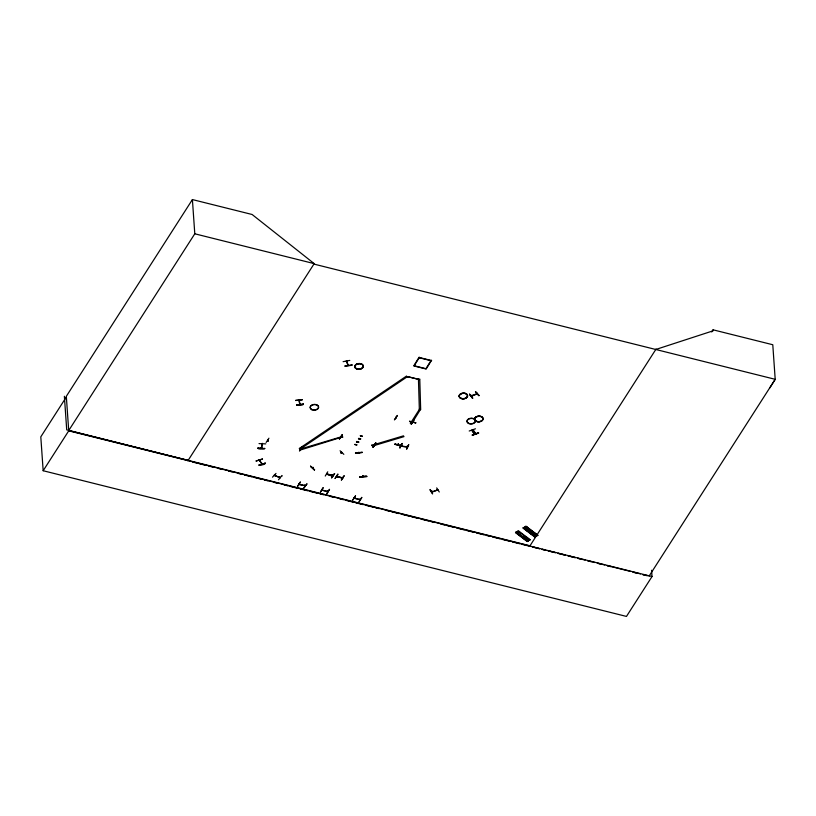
<?xml version="1.0" encoding="UTF-8"?>
<svg xmlns="http://www.w3.org/2000/svg" width="816" height="816" viewBox="0 0 816 816"><rect width="100%" height="100%" fill="white"/><g stroke="black" fill="none" stroke-linecap="round" stroke-linejoin="round"><path stroke-width="1.22" d="M298.901 400.299L299.819 404.624L299.696 403.685M299.666 404.236L299.931 403.655M262.446 443.435L261.569 448.321M363.028 476.146L362.957 475.687M261.844 463.315L261.967 463.835M312.589 468.047C314.16 467.129 312.232 469.139 312.589 467.507M341.7 452.135L341.261 453.064L341.547 452.156M341.812 452.798L341.221 452.87M298.942 400.268L298.921 399.707M300.094 404.563L299.217 400.228M407.521 446.413C406.735 448.168 395.872 444.771 395.005 443.863M395.005 444.139L401.35 445.301M274.319 475.075L279.868 477.799M359.081 453.298L358.734 452.441M363.079 476.575L362.794 476.116M397.31 415.711L394.414 419.893L397.29 415.426M259.019 443.608L265.781 443.873M262.211 443.965L261.242 448.392L261.232 447.494M261.528 448.321L261.599 447.515M431.368 491.762L432.072 491.558M437.254 490.294C438.845 488.437 430.838 493.741 431.562 491.395M437.815 490.141L437.549 489.467M471.842 395.576L471.434 396.301L471.383 395.791M398.167 444.016L398.239 444.965L398.483 444.037M469.557 394.057L472.556 398.239M472.811 398.096L469.526 394.291L472.525 398.279M471.74 430.389L474.667 434.316M432.551 493.619L430.226 489.478M275.992 473.402L272.493 477.176M401.921 443.629L399.769 448.015L402.237 443.435M401.89 443.659L400.105 447.79M401.798 445.383L401.717 446.117L401.921 445.597M406.98 446.362L406.99 447.066L407.072 446.332M408.673 444.598L406.572 449.228L408.745 444.842M297.575 486.418L300.359 481.981M300.319 482.205L297.605 486.193M342.434 434.775L339.395 438.957L342.475 434.551M325.247 476.054L327.746 471.801M320.453 492.14L323.238 487.693M335.08 478.533L337.844 474.32M352.736 500.198L355.49 495.985M473.433 432.123L474.116 431.888M530.012 539.692L527.207 541.549L515.508 532.624L518.537 530.849L530.176 539.825M515.906 532.389L527.605 541.324L528.125 540.998L516.202 532.001L528.115 541.018M517.803 531.073L529.717 540.09M523.607 527.789L523.433 527.891M537.571 535.174L536.877 535.786L525.167 526.861L537.785 535.265L526.085 526.32L523.056 528.085L534.776 537.02L537.795 535.245M535.286 536.724L523.76 527.473M651.586 570.262L652.025 576.535L626.464 616.427L43.166 470.73L68.728 430.838L66.32 396.321L192.403 199.573L252.103 214.486L314.201 263.629L313.915 264.088L775.2 379.318L772.783 344.74L713.072 329.817L711.705 331.959M769.804 387.896L775.2 379.318L649.118 576.065M66.361 396.953L40.8 436.856L43.166 470.73M192.403 199.573L194.789 233.794L68.717 430.552L530.002 545.782M187.833 460.846L314.201 263.629M313.997 264.109L314.293 263.65L194.789 233.794M431.562 360.274L426.156 369.016L413.722 365.915L419.128 357.173M431.062 360.427L425.962 368.699L414.222 365.762L419.322 357.49M420.526 409.336L411.519 423.851L410.315 423.545L419.342 409.448L418.445 379.093M656.084 349.024L529.706 546.241L522.301 544.394M332.122 475.381L327.226 474.3L327.389 473.78M341.965 477.839L337.141 476.534M396.056 417.231L396.086 417.721M413.936 419.587L411.397 424.136M266.149 442.425L268.943 438.192M267.505 440.161L268.066 440.844L268.301 440.334M300.645 448.474C300.553 449.259 300.166 449.147 300.88 448.331M302.226 446.505L299.492 451.013L302.267 446.546M306.918 483.919L303.827 488.06L306.918 483.929M339.395 438.967L342.169 434.724M341.037 436.529L341.17 437.101L341.282 436.366M341.578 436.693L341.669 437.213L341.822 436.693M322.942 487.866L320.494 491.915M322.381 490.324L322.483 489.62L322.432 490.355L321.841 490.161M327.471 490.936L327.451 491.64L328.032 491.079M329.44 489.274L326.706 493.772L329.542 489.539M373.881 444.506L373.759 445.24L374.309 444.618M375.758 442.874L373.024 447.372L375.799 442.904M373.075 447.341L375.829 443.119M354.348 497.576L354.134 498.25M354.776 497.678L354.817 498.403L354.226 498.076M409.54 421.505L415.895 422.851L409.54 421.219M361.733 497.342L358.999 501.84L361.835 497.607M398.3 444.475L397.984 444.302M412.57 421.352L412.437 422.79L412.712 421.821M326.849 473.453C326.237 474.81 333.581 476.921 332.887 475.055M342.628 477.431L342.638 478.166L336.692 475.912M331.49 477.727L334.601 473.586L331.571 477.707M334.591 473.566L331.837 477.799M344.148 475.932L341.333 480.185L344.077 475.687M259.498 460.183L259.825 460.591M261.65 463.896L261.63 463.386M398.32 444.934L398.259 443.986M274.808 475.3L274.941 475.83L274.992 475.096M279.633 476.952L280.01 477.819L279.837 477.299M282.254 475.922L281.918 475.524L278.511 479.798M516.191 532.114L527.891 541.039M523.229 527.881L534.939 536.806L535.684 536.469L523.943 527.595M471.628 395.423L471.903 396.107L471.719 395.444M346.372 361.335L348.065 365.466M395.964 417.251L396.25 417.986L396.27 417.282M312.599 467.986L312.569 467.486M342.7 436.886L300.645 449.922L299.258 448.535L406.541 376.043M300.104 448.443L300.166 449.126L407.449 376.635M346.372 361.243L346.341 360.754M407.561 446.474L407.663 446.974L401.074 445.954L394.873 444.363M476.544 393.965L477.176 393.404M524.443 528.686L527.065 527.146M516.895 533.215L519.506 531.675M529.543 532.573L532.154 531.032M521.985 537.101L524.596 535.561M530.726 533.48L533.338 531.94M523.178 538.009L525.79 536.469M531.787 534.276L534.398 532.746M524.229 538.805L526.84 537.275M525.422 539.713L528.034 538.183M532.97 535.184L535.582 533.654M526.208 540.314L528.829 538.784M533.766 535.786L536.377 534.256M267.628 440.518L268.321 440.691L267.536 440.66M341.608 437.182L341.72 436.478M299.054 484.296L299.727 484.429M305.113 485.306L305.153 486.02L304.725 485.693M322.055 489.508L321.994 490.028L328.063 491.579M327.44 491.416L327.563 490.916M359.734 499.484L360.325 499.147M360.264 499.79L354.195 498.239L354.185 497.587M312.722 468.17L313.109 467.405M343.832 454.339L340.078 450.769M359.071 453.359L358.958 452.37M475.514 391.935L479.125 395.607L475.493 391.649M477.095 393.771L471.128 395.689M313.048 467.782L312.946 467.293M280.041 477.625L274.513 475.422L275.043 475.636M267.699 440.528L267.76 440.008M300.727 448.963L300.778 448.259M341.659 437.192L341.068 437.019M373.82 445.026L374.411 444.689M374.258 445.332L374.177 444.832M321.902 489.518L321.932 490.232L328.001 491.752L327.991 491.018M354.287 498.097L360.417 499.657M342.2 477.319L342.638 478.166L336.478 476.585L337.232 476.238M469.21 431.011L475.453 428.798M472.229 434.918C491.66 428.788 459.49 439.926 478.37 432.755M341.323 453.074L341.363 452.533M655.789 349.483L713.143 330.806L713.072 329.817M256.122 460.989L262.477 458.929M256.132 460.979L262.487 459.122M258.896 464.967C258.57 465.65 266.261 464.692 265.139 462.968M300.166 449.126L342.241 436.519L342.72 437.315M371.912 445.301L403.471 435.846L403.961 436.642L372.402 446.097L371.892 444.883M436.672 487.907L439.283 491.977M429.889 489.865L432.572 493.894M431.593 491.885L437.753 490.13L437.702 489.467M274.543 475.453L274.604 474.943M412.468 422.749L412.355 421.301M343.108 361.672L349.748 360.417M344.944 366.2C358.693 363.191 350.411 366.251 344.923 365.925M473.749 432.449L474.045 431.909M295.678 400.319L302.43 399.769L295.688 400.513M296.555 404.746C296.157 405.287 304.052 405.878 303.277 403.91M362.202 452.248L355.46 452.992L362.243 452.513M362.233 452.411L355.501 453.247M359.581 477.044C373.238 475.259 365.282 477.707 359.56 476.738M359.581 477.013L366.302 475.993M326.696 473.464L326.675 474.157L326.665 473.627L332.734 475.718L332.785 474.973M418.475 379.511L419.761 379.022M419.322 409.03L420.668 409.387L419.791 379.45M475.565 391.864L478.788 395.74M473.096 429.899L475.993 433.857M472.852 429.981L475.636 433.714M300.37 448.667L300.349 448.147M304.654 485.704L304.684 485.194M327.889 491.732L327.859 491.232M332.377 475.381L332.357 474.861M336.712 476.422L336.539 475.922M346.596 361.192L348.371 365.435L348.218 364.579M360.172 499.82L360.284 499.086M342.23 477.819L342.047 477.472M342.577 478.176L342.485 477.646M259.529 460.224L262.171 464.182L262.12 463.621M259.519 460.652L259.468 459.683M261.803 464.222L261.824 463.417M419.149 357.459L431.582 360.56M419.342 357.775L431.083 360.713M407.347 376.645L408.071 376.829M418.455 379.42L419.179 379.603M419.342 409.448L420.556 409.754M68.728 430.838L652.025 576.535M192.77 462.07L196.472 462.998M198.941 463.621L206.346 465.467M208.814 466.079L212.517 467.007M218.688 468.547L222.391 469.475M228.562 471.016L232.264 471.944M238.435 473.484L242.138 474.412M244.606 475.024L252.011 476.87M254.48 477.493L261.885 479.339M264.353 479.961L268.056 480.879M274.227 482.419L277.93 483.347M284.101 484.888L287.803 485.816M290.272 486.428L297.677 488.284M300.145 488.896L307.55 490.742M310.019 491.365L317.424 493.211M319.892 493.833L323.595 494.751M329.766 496.301L333.469 497.219M339.64 498.76L343.342 499.688M345.811 500.3L353.216 502.156M355.684 502.768L363.089 504.625M365.558 505.237L372.963 507.083M375.431 507.705L379.134 508.633M385.305 510.173L389.008 511.091M391.476 511.714L398.881 513.56M401.35 514.182L408.755 516.028M411.223 516.64L418.628 518.497M421.097 519.109L428.502 520.965M430.97 521.577L434.673 522.505M440.844 524.045L444.547 524.974M447.015 525.586L454.42 527.432M456.889 528.054L464.294 529.9M466.762 530.522L474.167 532.369M476.636 532.981L484.041 534.837M486.509 535.449L490.212 536.377M492.68 536.989L500.086 538.846M502.554 539.458L509.959 541.304M512.428 541.926L519.833 543.772M548.168 550.851L555.563 552.697L548.158 550.882M558.022 553.309L565.406 555.155M575.26 557.624L567.875 555.778L575.219 557.685M577.718 558.236L585.103 560.082M594.956 562.54L587.571 560.694L591.202 561.704M597.414 563.152L604.799 564.998M607.267 565.61L630.656 571.455M633.114 572.077L640.499 573.913M642.967 574.535L647.894 575.759M188.129 460.377L66.718 429.859L64.372 396.27M558.001 553.35L565.376 555.206M577.677 558.297L581.369 559.225M597.353 563.244L601.045 564.172M607.196 565.723L610.888 566.651M633.022 572.21L636.715 573.138M642.865 574.688L646.558 575.617M409.55 421.403L415.742 422.79M341.231 436.886L341.782 437.009M300.88 448.769L300.247 448.851M413.998 419.842L411.203 423.81M346.616 361.243L346.565 360.703M534.949 536.693L523.25 527.768L535.337 536.693M358.805 453.329L358.724 452.401M341.139 437.06L341.129 436.376M267.607 440.701L267.597 440.018M359.754 499.688L359.611 499.28M279.439 477.615L279.48 477.085M406.572 376.462L407.48 377.063M537.734 535.296L525.871 526.238L525.341 526.657L537.05 535.582L525.361 526.544M515.681 532.409L527.432 541.304M261.844 464.212L259.253 459.755M346.494 361.641L346.463 361.141M362.783 476.564L362.722 475.718M337.161 476.085L337.008 476.748L336.988 476.228M337.059 476.228L337.13 476.758L337.12 476.024M327.318 473.627L327.257 474.259L327.277 473.566M477.064 393.271L477.115 393.995L471.271 396.311L471.22 395.597M476.901 393.281L476.952 393.802M476.656 393.649L476.707 394.159L476.411 393.679M476.493 393.455L476.554 394.169M437.223 489.804L437.203 490.324L437.101 489.59M432.052 491.201L432.052 491.783L431.888 491.059M431.44 491.181L431.45 491.905M412.274 421.464L412.223 422.729M401.197 445.332L401.268 446.046L401.115 445.475M373.789 444.536L373.759 445.24L373.687 444.679M348.126 364.548L348.106 365.517L347.902 364.599M346.79 361.07L346.79 361.672M355.531 495.761L352.777 499.984M341.261 453.064L341.18 452.37L341.129 452.941M337.885 474.096L335.121 478.309M332.265 474.892L332.234 475.595L332.163 475.034M314.578 469.598L314.293 470.036L310.58 466.12M312.763 467.66L312.824 468.18M300.013 403.696L300.053 404.603M299.156 399.677L299.278 400.666M305.153 485.367L305.255 485.877L299.115 484.316L299.176 483.796M304.96 485.54L298.962 484.469L299.013 483.806M304.592 485.224L304.439 485.5M300.257 448.178L300.227 448.871M299.605 483.898L299.645 484.622L299.543 484.112M274.441 474.932L274.615 475.453M268.189 440.12L268.229 440.834M268.046 440.334L268.066 440.844M264.69 448.321C265.169 448.861 257.387 449.912 257.989 447.923M262.222 443.414L262.375 444.424M262.13 443.506L262.14 444.404M261.538 447.464L261.487 448.361L261.314 447.454M259.774 460.03L259.794 460.632M259.59 459.755L259.763 460.591M358.459 442.435A4.233 2.856 32.7 0 1 356.449 441.925M360.58 439.181A4.294 2.887 32.7 0 1 358.55 438.682M360.784 438.794A4.233 2.856 32.7 0 1 358.775 438.294M360.335 435.846A4.213 2.836 32.7 0 0 362.335 436.346A4.243 2.856 32.7 0 1 360.376 435.795M356.786 445.046A4.233 2.856 32.7 0 1 354.776 444.547M358.795 441.915A4.233 2.856 32.7 0 1 356.786 441.405M360.448 439.324A4.233 2.856 32.7 0 1 358.438 438.814M358.693 442.139A4.294 2.887 32.7 0 1 356.653 441.629M358.591 442.292A4.294 2.887 32.7 0 1 356.551 441.793M356.949 444.761A4.223 2.836 32.7 0 1 354.95 444.261M362.447 436.183A4.223 2.836 32.7 0 1 360.448 435.683M257.999 448.157L264.7 448.606L257.999 448.157M310.559 466.354L314.537 469.853L310.559 466.354M472.036 430.226L474.892 434.234L472.036 430.226M408.092 376.768L418.455 379.297L408.092 376.768M265.169 463.213L258.937 465.242L265.18 463.243M303.297 404.155L296.575 405.032L303.307 404.185M539.56 548.699L532.165 546.853L539.549 548.719M545.71 550.239L542.018 549.321L545.7 550.259M311.753 409.673A4.233 2.805 -4 0 0 318.566 407.633A4.233 2.805 -4 0 0 312.844 404.828A4.233 2.805 -4 0 0 311.753 409.673M311.753 409.459A4.223 2.785 -4 0 0 318.536 407.419A4.223 2.785 -4 0 0 312.834 404.634A4.223 2.785 -4 0 0 311.753 409.459M356.398 368.771A4.233 2.805 -4 0 0 363.222 366.731A4.233 2.805 -4 0 0 357.49 363.926A4.233 2.805 -4 0 0 356.398 368.771A4.233 2.805 -4 0 0 363.222 366.741A4.233 2.805 -4 0 0 357.49 363.936A4.233 2.805 -4 0 0 356.398 368.781M356.398 368.557A4.223 2.785 -4 0 0 363.191 366.517A4.223 2.785 -4 0 0 357.479 363.732A4.223 2.785 -4 0 0 356.398 368.557M460.744 398.351A4.223 2.785 -4 0 0 467.537 396.321A4.223 2.785 -4 0 0 461.836 393.526A4.223 2.795 -4 0 0 460.744 398.361A4.223 2.795 -4 0 0 467.548 396.321A4.223 2.795 -4 0 0 461.825 393.526A4.223 2.785 -4 0 0 460.744 398.351M460.734 398.137A4.223 2.785 -4 0 0 467.527 396.097A4.223 2.785 -4 0 0 461.815 393.302A4.223 2.785 -4 0 0 460.734 398.137M468.598 423.494A4.223 2.785 -4 0 0 475.391 421.464A4.223 2.785 -4 0 0 469.69 418.669A4.223 2.785 -4 0 0 468.598 423.494M468.588 423.28A4.223 2.785 -4 0 0 475.381 421.24A4.223 2.785 -4 0 0 469.669 418.455A4.223 2.785 -4 0 0 468.588 423.28M476.197 421.209A4.223 2.785 -4 0 0 482.99 419.169A4.223 2.785 -4 0 0 477.278 416.364A4.223 2.785 -4 0 0 476.197 421.189A4.223 2.785 -4 0 0 482.99 419.159A4.223 2.785 -4 0 0 477.289 416.374A4.223 2.785 -4 0 0 476.197 421.209M476.218 421.413A4.223 2.785 -4 0 0 483.001 419.373A4.223 2.785 -4 0 0 477.299 416.588A4.223 2.785 -4 0 0 476.218 421.413"/></g></svg>
